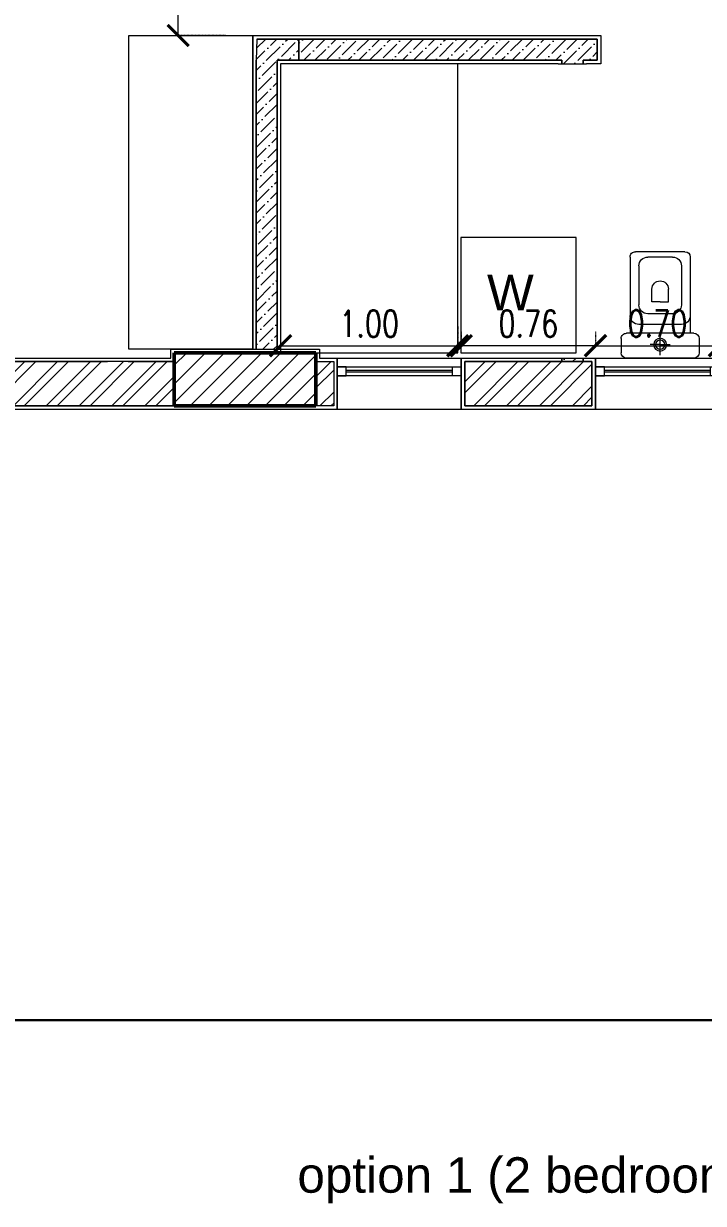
# Model space of a CAD drawing. Header units: metres. Extents: x 0 to 104350, y 982 to 43174.
# Drawn here: x 33899 to 37738, y 13475 to 20131 of the extents above; entities that cross this region are included whole.
import ezdxf
from ezdxf.xclip import XClip

# ---------------------------------------------------------------- set-up
doc = ezdxf.new("R2010")
doc.units = ezdxf.units.M
doc.header["$XCLIPFRAME"] = 2
doc.linetypes.add('DOT2', pattern=[0.125, 0, -0.125])
doc.layers.get('0').update_dxf_attribs({"lineweight": 30})
for name, color, linetype, lineweight in [('A-ANNO-DIMS', 1, 'Continuous', 0), ('A-CLNG-GRID', 2, 'Continuous', 5), ('A-FURN', 8, 'Continuous', 0), ('A-SANR-FIXD', 1, 'Continuous', 0), ('A-WALL', 3, 'Continuous', 18), ('A-WINDOW', 10, 'Continuous', 5), ('dimensions', 90, 'Continuous', 30), ('G-ANNO-HATCH', 8, 'Continuous', 0), ('HATCH', 8, 'Continuous', 0), ('S-COLS', 52, 'Continuous', 9)]:
    doc.layers.add(name, color=color, linetype=linetype, lineweight=lineweight)
doc.styles.add('Al-Jazi-text-100', font='romans.shx', dxfattribs={"width": 0.75, "height": 150})
doc.styles.get("Standard").update_dxf_attribs({"font": 'arial.ttf'})
doc.dimstyles.new('Al-Jazi-DIM 100', dxfattribs={"dimtxt": 150, "dimasz": 120, "dimexe": 0, "dimexo": 150, "dimgap": 50, "dimtad": 1, "dimlfac": 0.001, "dimzin": 1, "dimdsep": 46, "dimtxsty": 'Al-Jazi-text-100', "dimblk": 'ARCHTICK', "dimcen": 150, "dimclrd": 1, "dimclre": 256, "dimclrt": 2, "dimadec": 0, "dimazin": 0, "dimtfac": 1, "dimtix": 1, "dimtmove": 2, "dimatfit": 2, "dimfxl": 150, "dimtfill": 1, "dimtolj": 1, "dimlwd": 5, "dimlwe": 5, "dimarcsym": 0})
doc.dimstyles.new('ISO-25', dxfattribs={"dimtxt": 60, "dimasz": 20, "dimexe": 1.25, "dimexo": 0.625, "dimgap": 0.1, "dimtad": 0, "dimtxsty": 'Standard', "dimblk": 'ARCHTICK', "dimcen": 2.5, "dimse1": 1, "dimse2": 1, "dimadec": 0, "dimazin": 0, "dimtfac": 1, "dimtmove": 0, "dimatfit": 3, "dimldrblk": 'ARCHTICK', "dimfxl": 1, "dimarcsym": 0})
pattern_1 = [(45, (-163049.75, 35283.02), (-92.807765, 92.807765), []), (45, (-162987.88, 35283.02), (-92.807765, 92.807765), [])]

# ---------------------------------------------------------------- blocks, each defined once
blk = doc.blocks.new('*U125')
for p, q in [((-2.0795, -0.07), (-1.4795, -0.07)), ((-2.0795, -0.08), (-1.4795, -0.08))]:
    blk.add_line(p, q)
for points in [[(-2.1295, 0.14), (-1.4295, 0.14), (-1.4295, -0.15), (-2.1295, -0.15)], [(-2.1295, -0.1), (-2.1295, -0.05), (-1.4295, -0.05), (-1.4295, -0.1)], [(-2.1295, -0.05), (-2.0795, -0.05), (-2.0795, -0.1), (-2.1295, -0.1)], [(-1.4295, -0.05), (-1.4795, -0.05), (-1.4795, -0.1), (-1.4295, -0.1)]]:
    blk.add_lwpolyline(points, close=True)
blk = doc.blocks.new('Typical')
at = {"layer": 'S-COLS'}
h = blk.add_hatch(dxfattribs=at)
h.set_pattern_fill('FP_1', color=256, scale=1000, style=0, pattern_type=2)
h.set_pattern_definition([(45, (116748.97, -54336.016), (-53.033, 53.033), [])])
h.paths.add_polyline_path([(106767.3, -48026.4), (106767.3, -47726.4), (105967.3, -47726.4), (105967.3, -48026.4)])
at = {"layer": 'S-COLS', "lineweight": 50}
for p, q in [((106767.3, -47726.4), (105967.3, -47726.4)), ((105967.3, -47726.4), (105967.3, -48026.4)), ((106767.3, -48026.4), (106767.3, -47726.4)), ((105967.3, -48026.4), (106767.3, -48026.4))]:
    blk.add_line(p, q, dxfattribs=at)
blk = doc.blocks.new('_ArchTick')
at = {"color": 0, "linetype": 'ByBlock', "const_width": 0.15}
blk.add_lwpolyline([(-0.5, -0.5), (0.5, 0.5)], dxfattribs=at)
blk = doc.blocks.new('*D368')
at = {"layer": 'A-ANNO-DIMS', "linetype": 'DOT2', "lineweight": 5, "transparency": 16777216}
for p, q in [((34627.2, 21144.2), (34772.1, 21144.2)), ((35043.5, 20064.2), (34772.1, 20064.2))]:
    blk.add_line(p, q, dxfattribs=at)
at = {"layer": 'A-ANNO-DIMS', "color": 1, "lineweight": 5, "transparency": 16777216}
blk.add_line((34772.1, 20064.2), (34772.1, 21144.2), dxfattribs=at)
at = {"layer": 'Defpoints', "color": 0, "transparency": 16777216}
for p in [(34477.2, 21144.2), (34772.1, 21144.2), (35193.5, 20064.2)]:
    blk.add_point(p, dxfattribs=at)
at = {"layer": 'A-ANNO-DIMS', "color": 1, "lineweight": 5, "transparency": 16777216, "xscale": 120, "yscale": 120, "zscale": 120}
for p, rotation in [((34772.1, 21144.2), 90), ((34772.1, 20064.2), 270)]:
    blk.add_blockref('_ArchTick', p, dxfattribs=dict(at, rotation=rotation))
at = {"layer": 'A-ANNO-DIMS', "color": 2, "transparency": 16777216, "insert": (34647.1, 20604.2), "char_height": 150, "attachment_point": 5, "rotation": 90, "style": 'Al-Jazi-text-100', "bg_fill": 3, "box_fill_scale": 1.1, "bg_fill_color": 256, "bg_fill_true_color": 13158600, "bg_fill_transparency": 0}
blk.add_mtext('\\A1;1.08', dxfattribs=at)
blk = doc.blocks.new('*D386')
at = {"layer": 'A-ANNO-DIMS', "linetype": 'DOT2', "lineweight": 5, "transparency": 16777216}
for p, q in [((36370.5, 18394.2), (36370.5, 18313.6)), ((37128.7, 18394.2), (37128.7, 18313.6))]:
    blk.add_line(p, q, dxfattribs=at)
at = {"layer": 'A-ANNO-DIMS', "color": 1, "lineweight": 5, "transparency": 16777216}
blk.add_line((37128.7, 18313.6), (36370.5, 18313.6), dxfattribs=at)
at = {"layer": 'Defpoints', "color": 0, "transparency": 16777216}
for p in [(36370.5, 18313.6), (36370.5, 18244.2), (37128.7, 18244.2)]:
    blk.add_point(p, dxfattribs=at)
at = {"layer": 'A-ANNO-DIMS', "color": 1, "lineweight": 5, "transparency": 16777216, "xscale": 120, "yscale": 120, "zscale": 120, "rotation": 180}
blk.add_blockref('_ArchTick', (36370.5, 18313.6), dxfattribs=at)
at = {"layer": 'A-ANNO-DIMS', "color": 1, "lineweight": 5, "transparency": 16777216, "xscale": 120, "yscale": 120, "zscale": 120}
blk.add_blockref('_ArchTick', (37128.7, 18313.6), dxfattribs=at)
at = {"layer": 'A-ANNO-DIMS', "color": 2, "transparency": 16777216, "insert": (36749.6, 18438.6), "char_height": 150, "attachment_point": 5, "style": 'Al-Jazi-text-100', "bg_fill": 3, "box_fill_scale": 1.1, "bg_fill_color": 256, "bg_fill_true_color": 13158600, "bg_fill_transparency": 0}
blk.add_mtext('\\A1;0.76', dxfattribs=at)
blk = doc.blocks.new('*D387')
at = {"layer": 'A-ANNO-DIMS', "linetype": 'DOT2', "lineweight": 5, "transparency": 16777216}
for p, q in [((35350.5, 18444.2), (35350.5, 18313.6)), ((36350.9, 18424.4), (36350.9, 18313.6))]:
    blk.add_line(p, q, dxfattribs=at)
at = {"layer": 'A-ANNO-DIMS', "color": 1, "lineweight": 5, "transparency": 16777216}
blk.add_line((35350.5, 18313.6), (36350.9, 18313.6), dxfattribs=at)
at = {"layer": 'Defpoints', "color": 0, "transparency": 16777216}
for p in [(36350.9, 18313.6), (35350.5, 18294.2), (36350.9, 18274.4)]:
    blk.add_point(p, dxfattribs=at)
at = {"layer": 'A-ANNO-DIMS', "color": 1, "lineweight": 5, "transparency": 16777216, "xscale": 120, "yscale": 120, "zscale": 120, "rotation": 180}
blk.add_blockref('_ArchTick', (35350.5, 18313.6), dxfattribs=at)
at = {"layer": 'A-ANNO-DIMS', "color": 1, "lineweight": 5, "transparency": 16777216, "xscale": 120, "yscale": 120, "zscale": 120}
blk.add_blockref('_ArchTick', (36350.9, 18313.6), dxfattribs=at)
at = {"layer": 'A-ANNO-DIMS', "color": 2, "transparency": 16777216, "insert": (35850.7, 18438.6), "char_height": 150, "attachment_point": 5, "style": 'Al-Jazi-text-100', "bg_fill": 3, "box_fill_scale": 1.1, "bg_fill_color": 256, "bg_fill_true_color": 13158600, "bg_fill_transparency": 0}
blk.add_mtext('\\A1;1.00', dxfattribs=at)
blk = doc.blocks.new('*D383')
at = {"layer": 'A-ANNO-DIMS', "linetype": 'DOT2', "lineweight": 5, "transparency": 16777216}
for p, q in [((37128.7, 18394.2), (37128.7, 18314.3)), ((37828.7, 18394.2), (37828.7, 18314.3))]:
    blk.add_line(p, q, dxfattribs=at)
at = {"layer": 'A-ANNO-DIMS', "color": 1, "lineweight": 5, "transparency": 16777216}
blk.add_line((37128.7, 18314.3), (37828.7, 18314.3), dxfattribs=at)
at = {"layer": 'Defpoints', "color": 0, "transparency": 16777216}
for p in [(37828.7, 18314.3), (37128.7, 18244.2), (37828.7, 18244.2)]:
    blk.add_point(p, dxfattribs=at)
at = {"layer": 'A-ANNO-DIMS', "color": 1, "lineweight": 5, "transparency": 16777216, "xscale": 120, "yscale": 120, "zscale": 120, "rotation": 180}
blk.add_blockref('_ArchTick', (37128.7, 18314.3), dxfattribs=at)
at = {"layer": 'A-ANNO-DIMS', "color": 1, "lineweight": 5, "transparency": 16777216, "xscale": 120, "yscale": 120, "zscale": 120}
blk.add_blockref('_ArchTick', (37828.7, 18314.3), dxfattribs=at)
at = {"layer": 'A-ANNO-DIMS', "color": 2, "transparency": 16777216, "insert": (37478.7, 18439.3), "char_height": 150, "attachment_point": 5, "style": 'Al-Jazi-text-100', "bg_fill": 3, "box_fill_scale": 1.1, "bg_fill_color": 256, "bg_fill_true_color": 13158600, "bg_fill_transparency": 0}
blk.add_mtext('\\A1;0.70', dxfattribs=at)
blk = doc.blocks.new('COMP')
for p, q in [((0.1103, 0.22), (0.03, 0.22)), ((0, 0.19), (0, -0.19)), ((0.1403, 0.19), (0.1403, -0.19)), ((0.5703, 0.17), (0.1403, 0.17)), ((0.6003, 0.14), (0.6003, -0.14)), ((0.1903, 0.12), (0.1903, -0.12)), ((0.2503, 0.07), (0.2503, -0.07)), ((0.5203, 0.12), (0.3003, 0.12)), ((0.5703, 0.07), (0.5703, -0.07)), ((0.0165, 0), (0.1308, 0)), ((0.076, 0), (0.076, 0.057)), ((0.076, 0), (0.076, -0.057)), ((0.318, 0), (0.318, 0.0464)), ((0.318, 0.0464), (0.3894, 0.0464)), ((0.318, 0), (0.318, -0.0464)), ((0.318, -0.0464), (0.3894, -0.0464)), ((0.5203, -0.12), (0.3003, -0.12)), ((0.5703, -0.17), (0.1403, -0.17)), ((0.1103, -0.22), (0.03, -0.22))]:
    blk.add_line(p, q)
for radius in [0.0362, 0.0262]:
    blk.add_circle((0.076, 0), radius)
for centre, radius, start, end in [((0.03, 0.19), 0.03, 90, 180), ((0.1103, 0.19), 0.03, 0, 90), ((0.2403, 0.12), 0.05, 90, 180), ((0.5703, 0.14), 0.03, 0, 90), ((0.3003, 0.07), 0.05, 90, 180), ((0.5203, 0.07), 0.05, 0, 90), ((0.3894, 0), 0.0464, 270, 90), ((0.2403, -0.12), 0.05, 180, 270), ((0.3003, -0.07), 0.05, 180, 270), ((0.5203, -0.07), 0.05, 270, 0), ((0.03, -0.19), 0.03, 180, 270), ((0.1103, -0.19), 0.03, 270, 0), ((0.5703, -0.14), 0.03, 270, 0)]:
    blk.add_arc(centre, radius, start, end)
blk = doc.blocks.new('*D619')
at = {"layer": 'Defpoints', "color": 0, "transparency": 16777216}
for p in [(98240, 15397.6), (0, 14797.6), (98307.6, 14797.6)]:
    blk.add_point(p, dxfattribs=at)
at = {"layer": 'dimensions', "color": 0, "lineweight": -2, "transparency": 16777216}
for p, q in [((98307.6, 15397.6), (98307.6, 15164)), ((98307.6, 14797.6), (98307.6, 15031.1))]:
    blk.add_line(p, q, dxfattribs=at)
at = {"layer": 'dimensions', "color": 0, "lineweight": -2, "transparency": 16777216, "xscale": 20, "yscale": 20, "zscale": 20}
for p, rotation in [((98307.6, 15397.6), 90), ((98307.6, 14797.6), 270)]:
    blk.add_blockref('_ArchTick', p, dxfattribs=dict(at, rotation=rotation))
at = {"layer": 'dimensions', "color": 0, "transparency": 16777216, "insert": (98307.6, 15097.6), "char_height": 60, "attachment_point": 5, "rotation": 90}
blk.add_mtext('600', dxfattribs=at)

msp = doc.modelspace()

# ---------------------------------------------------------------- hatches: boundary and pattern name
at = {"layer": 'G-ANNO-HATCH'}
h = msp.add_hatch(dxfattribs=at)
h.set_pattern_fill('ANSI36', color=256, scale=350)
h.set_pattern_definition([(45, (-162209.375, 35283.02), (23.201941, 85.073785), [109.375, -21.875, 0, -21.875])])
h.paths.add_polyline_path([(35453.471, 20044.173), (35214.776, 20044.173), (35214.776, 19924.173), (35213.474, 19924.173), (35213.47, 18294.173), (35330.514, 18294.173), (35330.518, 19924.173), (35453.476, 19924.173)])
h = msp.add_hatch(dxfattribs=at)
h.set_pattern_fill('ANSI36', color=256, scale=350)
h.set_pattern_definition([(45, (-163049.75, 35283.02), (23.201941, 85.073785), [109.375, -21.875, 0, -21.875])])
h.paths.add_polyline_path([(36938.73, 19904.162), (37058.73, 19904.172), (37058.73, 19924.173), (37138.73, 19924.173), (37138.73, 20044.173), (37058.73, 20044.173), (37058.73, 20044.173), (36938.73, 20044.173), (36938.73, 20044.173), (35453.094, 20044.173), (35453.094, 19924.173), (36938.73, 19924.173)])
h.paths.add_polyline_path([(37058.732, 18244.172), (36938.73, 18244.162), (36938.73, 18224.161), (37058.732, 18224.161)])
h = msp.add_hatch(dxfattribs=at)
h.set_pattern_fill('ANSI32', color=256, scale=350)
h.set_pattern_definition(pattern_1)
h.paths.add_polyline_path([(33503.093, 17974.173), (34750.515, 17974.173), (34750.515, 18224.173), (33373.093, 18224.173), (33253.093, 18224.173), (33253.093, 15524.173), (33503.093, 15524.173)])
h = msp.add_hatch(dxfattribs=at)
h.set_pattern_fill('ANSI32', color=256, scale=350)
h.set_pattern_definition([(45, (-161383.89, 37445.45), (-92.807765, 92.807765), []), (45, (-161322.02, 37445.45), (-92.807765, 92.807765), [])])
h.paths.add_polyline_path([(35550.515, 18224.161), (35650.515, 18224.161), (35650.515, 17974.167), (35550.515, 17974.167)])
h = msp.add_hatch(dxfattribs=at)
h.set_pattern_fill('ANSI32', color=256, scale=350)
h.set_pattern_definition(pattern_1)
h.paths.add_polyline_path([(36390.516, 18223.893), (36390.515, 17974.749), (37108.699, 17975.341), (37108.698, 18224.173), (37058.732, 18224.173), (37058.733, 18224.436)])

# ---------------------------------------------------------------- linework, layer by layer
msp.add_lwpolyline([(28554.582, 14508.598), (44882.692, 14508.598), (44882.692, 26618.05), (28554.582, 26618.05)], close=True)
at = {"layer": 'A-CLNG-GRID'}
for p, q in [((35193.47, 18294.173), (35193.474, 20064.173)), ((35193.474, 20064.174), (35473.47, 20064.173)), ((35433.094, 20064.173), (37078.73, 20064.173)), ((37078.73, 20064.173), (37158.73, 20064.173)), ((37158.73, 20064.173), (37158.73, 19904.173)), ((35350.518, 19904.173), (35350.514, 18274.173)), ((35473.476, 19904.173), (35350.518, 19904.173)), ((36918.73, 19904.173), (35433.094, 19904.173)), ((36918.73, 19904.16), (37078.732, 19904.173)), ((36918.73, 19904.16), (36918.73, 19904.173)), ((37158.73, 19904.173), (37078.73, 19904.173)), ((33233.093, 18244.173), (34510.138, 18244.173)), ((34510.138, 18244.173), (34730.515, 18244.172)), ((34730.515, 18244.172), (34730.515, 18294.173)), ((34730.515, 18294.173), (35570.515, 18294.173)), ((35570.515, 18294.173), (35570.515, 18244.161)), ((35570.515, 18244.161), (35670.515, 18244.161)), ((35670.515, 18244.161), (35670.515, 17954.167)), ((35670.515, 17954.167), (33523.093, 17954.173))]:
    msp.add_line(p, q, dxfattribs=at)
msp.add_lwpolyline([(37078.732, 18244.173), (37128.699, 18244.173), (37128.699, 17954.173), (36370.515, 17954.173), (36370.515, 18244.148), (36918.73, 18244.16)], dxfattribs=at)
at = {"layer": 'A-WALL'}
for p, q in [((35216.078, 20044.173), (35453.471, 20044.173)), ((35453.471, 20044.173), (35453.476, 19924.173)), ((35213.47, 18294.173), (35213.474, 19924.173)), ((35330.518, 19924.173), (35330.514, 18294.173)), ((35453.476, 19924.173), (35330.518, 19924.173)), ((34750.515, 18224.172), (34750.515, 18274.173)), ((34750.515, 18274.173), (35550.515, 18274.173)), ((35550.515, 18274.173), (35550.515, 18224.161)), ((33253.093, 18224.173), (34373.093, 18224.173)), ((34490.138, 18224.173), (34750.515, 18224.172)), ((35550.515, 18224.161), (35650.515, 18224.161)), ((35650.515, 18224.161), (35650.515, 17974.167)), ((35650.515, 17974.167), (33503.093, 17974.173))]:
    msp.add_line(p, q, dxfattribs=at)
for points in [[(36938.73, 19904.162), (36938.73, 19924.173), (35453.094, 19924.173), (35453.094, 20044.173), (36938.73, 20044.173), (36938.73, 20044.173), (37058.73, 20044.173), (37058.73, 20044.173), (37138.73, 20044.173), (37138.73, 19924.173), (37058.73, 19924.173), (37058.73, 19904.172)], [(37058.732, 18244.172), (37058.732, 18224.173), (37108.699, 18224.173), (37108.699, 17974.173), (36390.515, 17974.173), (36390.515, 18224.148), (36938.73, 18224.161), (36938.73, 18244.162)]]:
    msp.add_lwpolyline(points, dxfattribs=at)
at = {"layer": 'G-ANNO-HATCH'}
msp.add_lwpolyline([(35550.515, 18224.161), (35650.515, 18224.161), (35650.515, 17974.167), (35550.515, 17974.167)], close=True, dxfattribs=at)
at = {"layer": 'HATCH'}
for points in [[(35453.471, 20044.173), (35216.078, 20044.173), (35213.474, 19924.173), (35213.47, 18294.173), (35330.514, 18294.173), (35330.518, 19924.173), (35453.476, 19924.173), (35453.471, 20044.173)], [(33503.093, 17974.173), (34750.515, 17974.173), (34750.515, 18224.173), (33373.093, 18224.173), (33253.093, 18224.173), (33253.093, 15524.173), (33503.093, 15524.173)], [(37108.698, 18224.173), (37058.732, 18224.173), (37058.732, 18224.173), (36390.514, 18224.156), (36390.515, 17975.292), (37108.699, 17975.341)]]:
    msp.add_lwpolyline(points, close=True, dxfattribs=at)
for points in [[(37058.73, 19904.172), (37058.73, 19924.173), (37138.73, 19924.173), (37138.73, 20044.173), (37058.73, 20044.173), (37058.73, 20044.173), (36938.73, 20044.173), (36938.73, 20044.173), (35453.094, 20044.173), (35453.094, 19924.173), (36938.73, 19924.173), (36938.73, 19904.162)], [(36938.73, 18244.162), (36938.73, 18224.161), (37058.732, 18224.161), (37058.732, 18244.172)]]:
    msp.add_lwpolyline(points, dxfattribs=at)

# ---------------------------------------------------------------- block references
ref = msp.add_blockref('Typical', (-71216.773, 66000.567))
XClip(ref).set_block_clipping_path([(99771.3550347491, -51491.9684601382), (116099.4655573423, -39382.5165601852)])
at = {"layer": 'A-WINDOW', "xscale": 1000.00000000003, "yscale": 1000.00000000003, "zscale": 1000.00000000003, "rotation": 179.9999999999999}
for p in [(34241.029, 18094.161), (35699.213, 18094.161)]:
    msp.add_blockref('*U125', p, dxfattribs=at)

# ---------------------------------------------------------------- texts
at = {"layer": 'dimensions', "insert": (35445.248, 13735.815), "char_height": 200, "attachment_point": 1}
msp.add_mtext_dynamic_manual_height_columns('option 1 (2 bedrooms)', width=3643.64835, gutter_width=12.5, heights=[0], dxfattribs=at)

# ---------------------------------------------------------------- dimensions: what is measured, and where the dimension line sits
at = {"layer": 'dimensions'}
dim = msp.add_linear_dim(base=(98307.602, 14797.588), p1=(98240.001, 15397.588), p2=(0, 14797.588), angle=90, dimstyle='ISO-25', dxfattribs=at)
dim.commit()
dim.dimension.update_dxf_attribs({"geometry": '*D619', "text_midpoint": (98307.602, 15097.588)})

# ---------------------------------------------------------------- next in the draw order: dimensions: what is measured, and where the dimension line sits
at = {"layer": 'A-ANNO-DIMS'}
dim = msp.add_linear_dim(base=(34772.084, 21144.173), p1=(35193.474, 20064.173), p2=(34477.213, 21144.173), angle=90, dimstyle='Al-Jazi-DIM 100', dxfattribs=at)
dim.commit()
dim.dimension.update_dxf_attribs({"geometry": '*D368', "text_midpoint": (34647.084, 20604.173)})
dim = msp.add_linear_dim(base=(36370.515, 18313.577), p1=(37128.699, 18244.173), p2=(36370.515, 18244.161), dimstyle='Al-Jazi-DIM 100', dxfattribs=at)
dim.commit()
dim.dimension.update_dxf_attribs({"geometry": '*D386', "text_midpoint": (36749.607, 18438.577)})

# ---------------------------------------------------------------- next in the draw order: linework, layer by layer
at = {"layer": 'A-FURN'}
msp.add_lwpolyline([(35193.47, 18294.173), (34493.47, 18294.173), (34493.47, 20064.173), (35193.47, 20064.173)], close=True, dxfattribs=at)

# ---------------------------------------------------------------- next in the draw order: texts
at = {"layer": 'A-FURN', "insert": (36516.386, 18714.464), "char_height": 200, "attachment_point": 1}
msp.add_mtext_dynamic_manual_height_columns('W', width=3643.64835, gutter_width=12.5, heights=[0], dxfattribs=at)

# ---------------------------------------------------------------- next in the draw order: dimensions: what is measured, and where the dimension line sits
at = {"layer": 'A-ANNO-DIMS'}
for base, p1, p2, picture, middle in [((36350.925, 18313.577), (35350.515, 18294.173), (36350.925, 18274.421), '*D387', (35850.72, 18438.577)), ((37828.699, 18314.334), (37128.699, 18244.161), (37828.699, 18244.173), '*D383', (37478.699, 18439.334))]:
    dim = msp.add_linear_dim(base=base, p1=p1, p2=p2, dimstyle='Al-Jazi-DIM 100', dxfattribs=at)
    dim.commit()
    dim.dimension.update_dxf_attribs({"geometry": picture, "text_midpoint": middle})

# ---------------------------------------------------------------- next in the draw order: linework, layer by layer
at = {"layer": 'A-CLNG-GRID'}
msp.add_line((36918.73, 18244.16), (37078.732, 18244.173), dxfattribs=at)
at = {"layer": 'A-FURN'}
for points in [[(36350.925, 19904.173), (35350.515, 19904.173), (35350.515, 18274.421), (36350.925, 18274.421)], [(37019.08, 18924.421), (36369.08, 18924.421), (36369.08, 18274.421), (37019.08, 18274.421)]]:
    msp.add_lwpolyline(points, close=True, dxfattribs=at)

# ---------------------------------------------------------------- next in the draw order: block references
at = {"layer": 'A-SANR-FIXD', "xscale": -999.9999999999999, "yscale": 999.9999999999999, "zscale": 999.9999999999999, "rotation": 269.9981829002878}
msp.add_blockref('COMP', (37493.899, 18244.161), dxfattribs=at)

doc.saveas('drawing.dxf')
